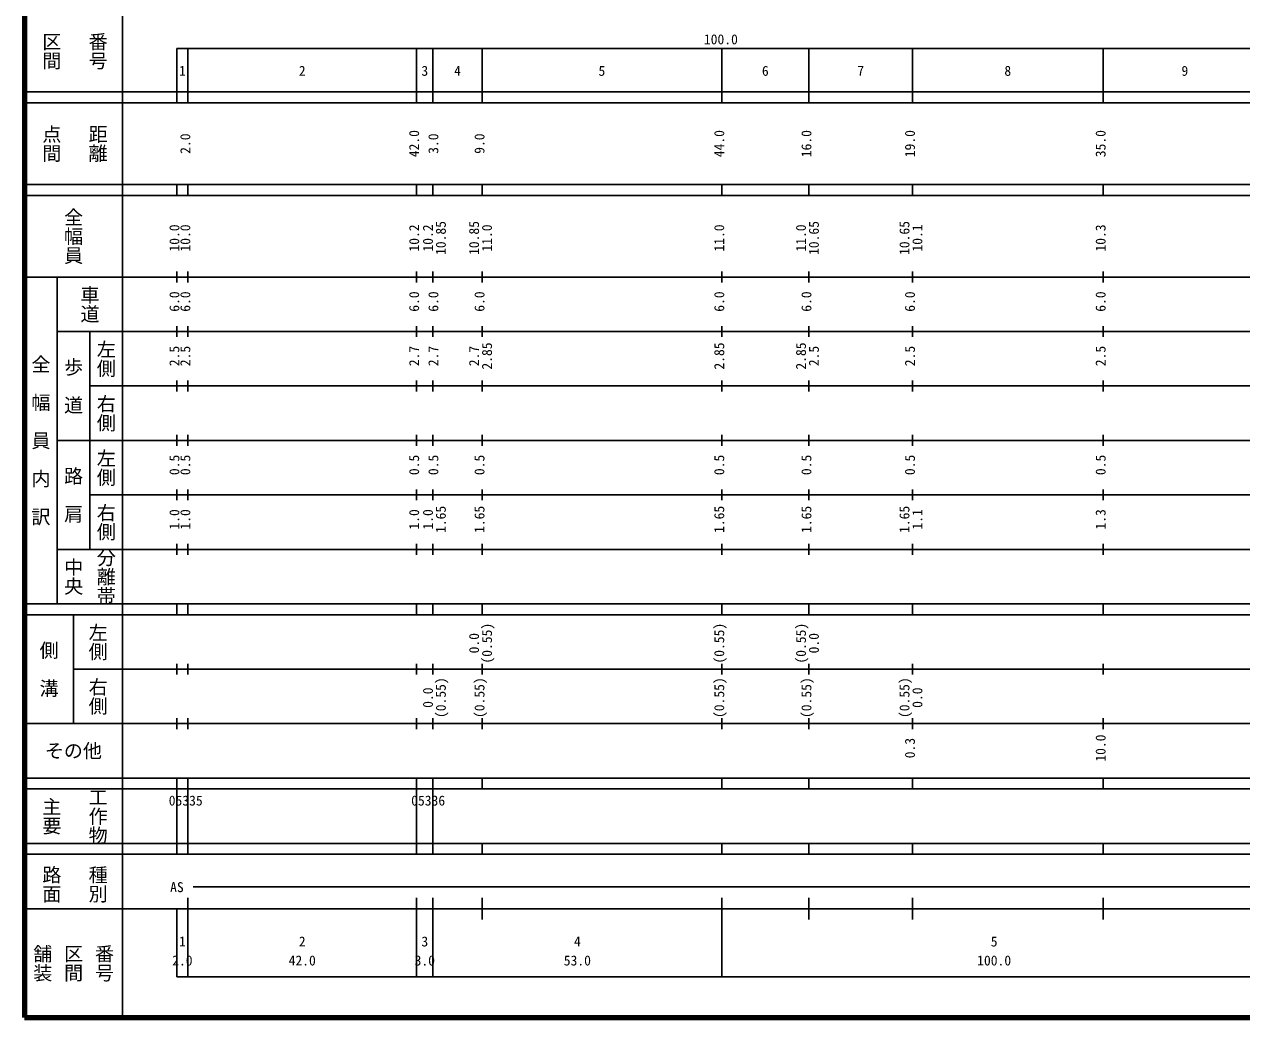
# Model space of a CAD drawing. Units: millimetres on the paper, enlarged 1000 times. Extents: x 40000 to 680000, y 20000 to 380000.
# Drawn here: x 40000 to 263426, y 20000 to 202409 of the extents above; entities that cross this region are included whole.
import ezdxf
from ezdxf.enums import TextEntityAlignment as Align

# ---------------------------------------------------------------- set-up
doc = ezdxf.new("R2010")
doc.units = ezdxf.units.MM
doc.header["$LTSCALE"] = 1000
doc.layers.add('M-TTL', color=2, linetype='Continuous', lineweight=140)
doc.layers.add('M-TTL-BAND', color=7, linetype='Continuous', lineweight=25)
doc.styles.add('@ＭＳ ゴシック', font='')
doc.styles.add('ＭＳ ゴシック', font='')
doc.styles.get('@ＭＳ ゴシック').set_extended_font_data('@MS Gothic')
doc.styles.get('ＭＳ ゴシック').set_extended_font_data('MS Gothic')

msp = doc.modelspace()

# ---------------------------------------------------------------- linework, layer by layer
at = {"layer": 'M-TTL'}
for p, q in [((40000, 380000), (40000, 20000)), ((40000, 20000), (680000, 20000))]:
    msp.add_line(p, q, dxfattribs=at)
at = {"layer": 'M-TTL-BAND'}
for p, q in [((58000, 370000), (58000, 20000)), ((68000, 198000), (579000, 198000)), ((68000, 198000), (68000, 188000)), ((70000, 188000), (70000, 198000)), ((112000, 188000), (112000, 198000)), ((115000, 188000), (115000, 198000)), ((124000, 188000), (124000, 198000)), ((168000, 188000), (168000, 198000)), ((184000, 188000), (184000, 198000)), ((203000, 188000), (203000, 198000)), ((238000, 188000), (238000, 198000)), ((40000, 190000), (579000, 190000)), ((40000, 188000), (579000, 188000)), ((40000, 173000), (579000, 173000)), ((68000, 171000), (68000, 173000)), ((70000, 171000), (70000, 173000)), ((112000, 171000), (112000, 173000)), ((115000, 171000), (115000, 173000)), ((124000, 171000), (124000, 173000)), ((168000, 171000), (168000, 173000)), ((184000, 171000), (184000, 173000)), ((203000, 171000), (203000, 173000)), ((238000, 171000), (238000, 173000)), ((40000, 171000), (579000, 171000)), ((68000, 155000), (68000, 157000)), ((70000, 155000), (70000, 157000)), ((112000, 155000), (112000, 157000)), ((115000, 155000), (115000, 157000)), ((124000, 155000), (124000, 157000)), ((168000, 155000), (168000, 157000)), ((184000, 155000), (184000, 157000)), ((203000, 155000), (203000, 157000)), ((238000, 155000), (238000, 157000)), ((40000, 156000), (579000, 156000)), ((46000, 96000), (46000, 156000)), ((46000, 146000), (579000, 146000)), ((52000, 146000), (52000, 106000)), ((68000, 145000), (68000, 147000)), ((70000, 145000), (70000, 147000)), ((112000, 145000), (112000, 147000)), ((115000, 145000), (115000, 147000)), ((124000, 145000), (124000, 147000)), ((168000, 145000), (168000, 147000)), ((184000, 145000), (184000, 147000)), ((203000, 145000), (203000, 147000)), ((238000, 145000), (238000, 147000)), ((68000, 135000), (68000, 137000)), ((70000, 135000), (70000, 137000)), ((112000, 135000), (112000, 137000)), ((115000, 135000), (115000, 137000)), ((124000, 135000), (124000, 137000)), ((168000, 135000), (168000, 137000)), ((184000, 135000), (184000, 137000)), ((203000, 135000), (203000, 137000)), ((238000, 135000), (238000, 137000)), ((52000, 136000), (579000, 136000)), ((46000, 126000), (579000, 126000)), ((68000, 125000), (68000, 127000)), ((70000, 125000), (70000, 127000)), ((112000, 125000), (112000, 127000)), ((115000, 125000), (115000, 127000)), ((124000, 125000), (124000, 127000)), ((168000, 125000), (168000, 127000)), ((184000, 125000), (184000, 127000)), ((203000, 125000), (203000, 127000)), ((238000, 125000), (238000, 127000)), ((68000, 115000), (68000, 117000)), ((70000, 115000), (70000, 117000)), ((112000, 115000), (112000, 117000)), ((115000, 115000), (115000, 117000)), ((124000, 115000), (124000, 117000)), ((168000, 115000), (168000, 117000)), ((184000, 115000), (184000, 117000)), ((203000, 115000), (203000, 117000)), ((238000, 115000), (238000, 117000)), ((52000, 116000), (579000, 116000)), ((46000, 106000), (579000, 106000)), ((68000, 105000), (68000, 107000)), ((70000, 105000), (70000, 107000)), ((112000, 105000), (112000, 107000)), ((115000, 105000), (115000, 107000)), ((124000, 105000), (124000, 107000)), ((168000, 105000), (168000, 107000)), ((184000, 105000), (184000, 107000)), ((203000, 105000), (203000, 107000)), ((238000, 105000), (238000, 107000)), ((40000, 96000), (579000, 96000)), ((40000, 94000), (579000, 94000)), ((49000, 94000), (49000, 74000)), ((68000, 94000), (68000, 96000)), ((70000, 94000), (70000, 96000)), ((112000, 94000), (112000, 96000)), ((115000, 94000), (115000, 96000)), ((124000, 94000), (124000, 96000)), ((168000, 94000), (168000, 96000)), ((184000, 94000), (184000, 96000)), ((203000, 94000), (203000, 96000)), ((238000, 94000), (238000, 96000)), ((68000, 83000), (68000, 85000)), ((70000, 83000), (70000, 85000)), ((112000, 83000), (112000, 85000)), ((115000, 83000), (115000, 85000)), ((124000, 83000), (124000, 85000)), ((168000, 83000), (168000, 85000)), ((184000, 83000), (184000, 85000)), ((203000, 83000), (203000, 85000)), ((238000, 83000), (238000, 85000)), ((49000, 84000), (579000, 84000)), ((40000, 74000), (579000, 74000)), ((68000, 73000), (68000, 75000)), ((70000, 73000), (70000, 75000)), ((112000, 73000), (112000, 75000)), ((115000, 73000), (115000, 75000)), ((124000, 73000), (124000, 75000)), ((168000, 73000), (168000, 75000)), ((184000, 73000), (184000, 75000)), ((203000, 73000), (203000, 75000)), ((238000, 73000), (238000, 75000)), ((40000, 64000), (579000, 64000)), ((68000, 62000), (68000, 64000)), ((70000, 62000), (70000, 64000)), ((112000, 62000), (112000, 64000)), ((115000, 62000), (115000, 64000)), ((124000, 62000), (124000, 64000)), ((168000, 62000), (168000, 64000)), ((184000, 62000), (184000, 64000)), ((203000, 62000), (203000, 64000)), ((238000, 62000), (238000, 64000)), ((40000, 62000), (579000, 62000)), ((68000, 52000), (68000, 62000)), ((70000, 52000), (70000, 62000)), ((112000, 52000), (112000, 62000)), ((115000, 52000), (115000, 62000)), ((40000, 52000), (579000, 52000)), ((68000, 50000), (68000, 52000)), ((70000, 50000), (70000, 52000)), ((112000, 50000), (112000, 52000)), ((115000, 50000), (115000, 52000)), ((124000, 50000), (124000, 52000)), ((168000, 50000), (168000, 52000)), ((184000, 50000), (184000, 52000)), ((203000, 50000), (203000, 52000)), ((238000, 50000), (238000, 52000)), ((40000, 50000), (579000, 50000)), ((71000, 44000), (565000, 44000)), ((70000, 27500), (70000, 42000)), ((112000, 27500), (112000, 42000)), ((115000, 27500), (115000, 42000)), ((124000, 38000), (124000, 42000)), ((168000, 27500), (168000, 42000)), ((184000, 38000), (184000, 42000)), ((203000, 38000), (203000, 42000)), ((238000, 38000), (238000, 42000)), ((40000, 40000), (579000, 40000)), ((68000, 40000), (68000, 27500)), ((68000, 27500), (579000, 27500))]:
    msp.add_line(p, q, dxfattribs=at)

# ---------------------------------------------------------------- texts
at = {"layer": 'M-TTL-BAND', "style": '@ＭＳ ゴシック'}
for s, p in [('区間', (45000, 197500)), ('番号', (53500, 197500)), ('点間', (45000, 180500)), ('距離', (53500, 180500)), ('全幅員', (49000, 163500)), ('車道', (52000, 151000)), ('左側', (55000, 141000)), ('全\u3000幅\u3000員\u3000内\u3000訳', (43000, 126000)), ('歩\u3000道', (49000, 136000)), ('右側', (55000, 131000)), ('左側', (55000, 121000)), ('路\u3000肩', (49000, 116000)), ('右側', (55000, 111000)), ('分離帯', (55000, 101000)), ('中央', (49000, 101000)), ('左側', (53500, 89000)), ('側\u3000溝', (44500, 84000)), ('右側', (53500, 79000)), ('主要', (45000, 57000)), ('工作物', (53500, 57000)), ('路面', (45000, 44500)), ('種別', (53500, 44500)), ('舗装', (43333, 30000)), ('区間', (49000, 30000)), ('番号', (54667, 30000))]:
    msp.add_text(s, height=2566, rotation=270, dxfattribs=at).set_placement(p, align=Align.MIDDLE_CENTER)
at = {"layer": 'M-TTL-BAND', "style": 'ＭＳ ゴシック'}
for s, p in [('100.0', (167844, 198195)), ('1', (69000, 192405)), ('2', (91000, 192405)), ('3', (113500, 192405)), ('4', (119500, 192405)), ('5', (146000, 192405)), ('6', (176000, 192405)), ('7', (193500, 192405)), ('8', (220500, 192405)), ('9', (253000, 192405)), ('AS', (68000, 42500)), ('1', (69000, 32523)), ('2', (91000, 32523)), ('3', (113500, 32523)), ('4', (141500, 32523)), ('5', (218000, 32523)), ('2.0', (69000, 29033)), ('42.0', (91000, 29033)), ('3.0', (113500, 29033)), ('53.0', (141500, 29033)), ('100.0', (218000, 29033))]:
    msp.add_text(s, height=1833, dxfattribs=at).set_placement(p, align=Align.BOTTOM_CENTER)
for s, p in [('2.0', (71000, 180500)), ('42.0', (113000, 180500)), ('3.0', (116532, 180500)), ('9.0', (125000, 180500)), ('44.0', (169000, 180500)), ('16.0', (185000, 180500)), ('19.0', (204000, 180500)), ('35.0', (239000, 180500)), ('10.0', (69000, 163174)), ('10.0', (71000, 163174)), ('10.2', (113000, 163174)), ('10.2', (115532, 163174)), ('10.85', (117902, 163174)), ('10.85', (124000, 163174)), ('11.0', (126370, 163174)), ('11.0', (169000, 163174)), ('11.0', (184000, 163174)), ('10.65', (186370, 163174)), ('10.65', (203000, 163174)), ('10.1', (205370, 163174)), ('10.3', (239000, 163174)), ('6.0', (69000, 151500)), ('6.0', (71000, 151500)), ('6.0', (113000, 151500)), ('6.0', (116532, 151500)), ('6.0', (125000, 151500)), ('6.0', (169000, 151500)), ('6.0', (185000, 151500)), ('6.0', (204000, 151500)), ('6.0', (239000, 151500)), ('2.5', (69000, 141500)), ('2.5', (71000, 141500)), ('2.7', (113000, 141500)), ('2.7', (116532, 141500)), ('2.7', (124000, 141500)), ('2.85', (126370, 141500)), ('2.85', (169000, 141500)), ('2.85', (184000, 141500)), ('2.5', (186370, 141500)), ('2.5', (204000, 141500)), ('2.5', (239000, 141500)), ('0.5', (69000, 121500)), ('0.5', (71000, 121500)), ('0.5', (113000, 121500)), ('0.5', (116532, 121500)), ('0.5', (125000, 121500)), ('0.5', (169000, 121500)), ('0.5', (185000, 121500)), ('0.5', (204000, 121500)), ('0.5', (239000, 121500)), ('1.0', (69000, 111500)), ('1.0', (71000, 111500)), ('1.0', (113000, 111500)), ('1.0', (115532, 111500)), ('1.65', (117902, 111500)), ('1.65', (125000, 111500)), ('1.65', (169000, 111500)), ('1.65', (185000, 111500)), ('1.65', (203000, 111500)), ('1.1', (205370, 111500)), ('1.3', (239000, 111500)), ('(0.55)', (126370, 88764)), ('(0.55)', (169000, 88764)), ('(0.55)', (184000, 88764)), ('0.0', (124000, 88764)), ('0.0', (186370, 88764)), ('0.0', (115532, 78764)), ('(0.55)', (117902, 78764)), ('(0.55)', (125000, 78764)), ('(0.55)', (169000, 78764)), ('(0.55)', (185000, 78764)), ('(0.55)', (203000, 78764)), ('0.0', (205370, 78764)), ('10.0', (239000, 69500)), ('0.3', (204000, 69500))]:
    msp.add_text(s, height=1833, rotation=90, dxfattribs=at).set_placement(p, align=Align.BOTTOM_CENTER)
msp.add_text('その他', height=2566, dxfattribs=at).set_placement((49000, 69000), align=Align.MIDDLE_CENTER)
for s, p in [('05335', (66500, 58405)), ('05336', (111000, 58405))]:
    msp.add_text(s, height=1833, dxfattribs=at).set_placement(p, align=Align.BOTTOM_LEFT)

doc.saveas('drawing.dxf')
